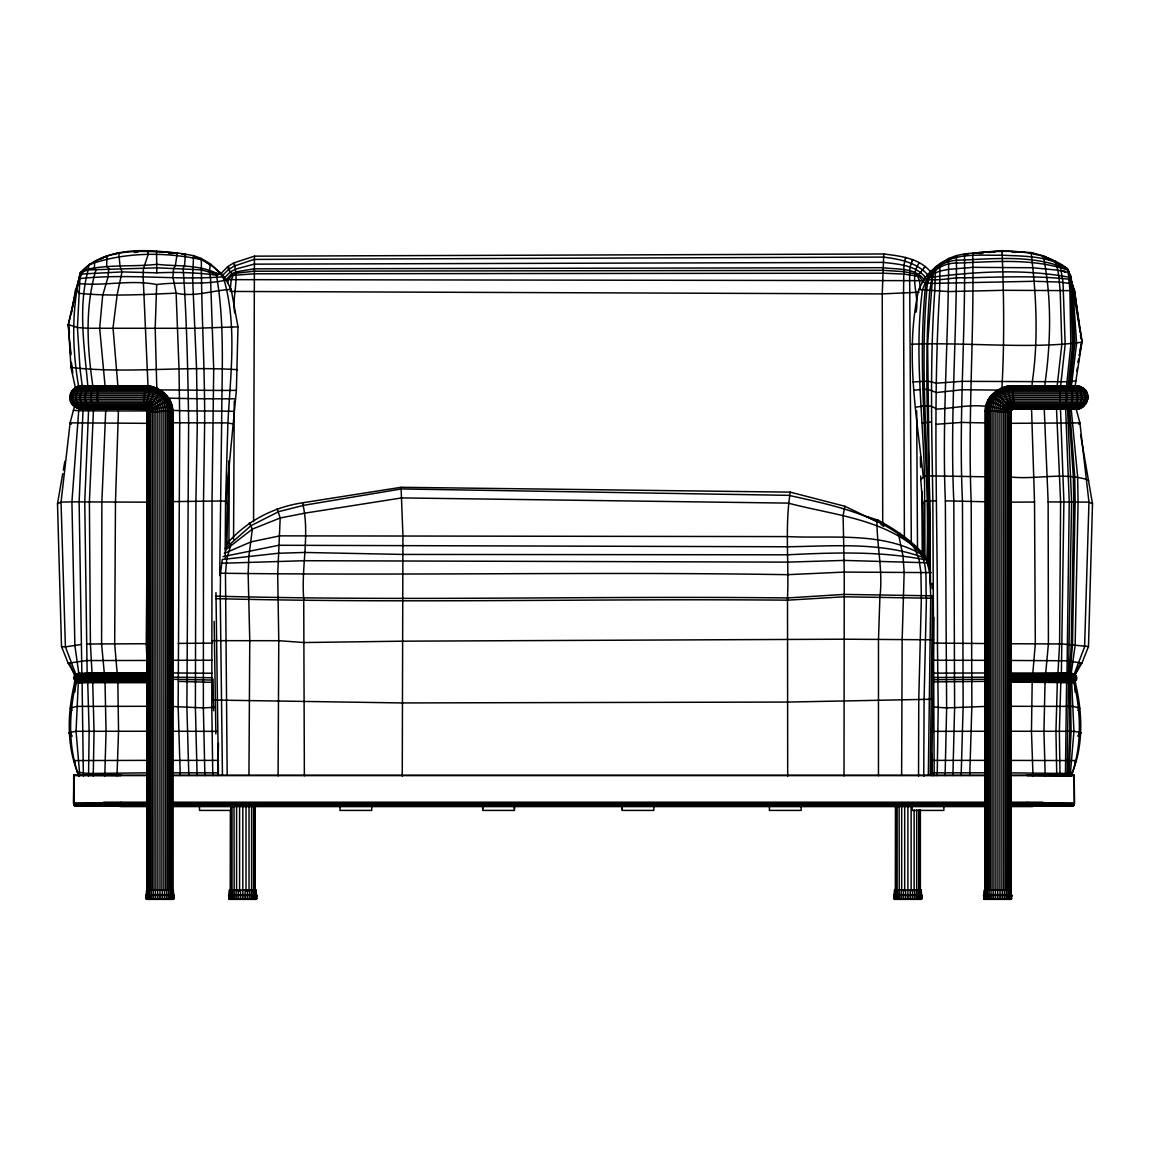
<?xml version="1.0" encoding="UTF-8"?>
<svg xmlns="http://www.w3.org/2000/svg" width="1150" height="1150" viewBox="0 0 1150 1150"><rect width="100%" height="100%" fill="white"/><g stroke="black" fill="none" stroke-linecap="round" stroke-linejoin="round"><path stroke-width="1.5" d="M120.937 803.692L120.937 806.121L104.952 806.15M147.013 890.028L147.013 681.605M147.013 674.418L147.013 412.088L172.773 410.751L172.773 890.028M150.779 890.028L150.549 410.104L148.364 406.971L143.908 405.662L73.499 405.662C65.018 398.734 72.349 384.79 82.599 385.739L145.173 385.739C158.844 385.71 172.486 396.549 172.773 410.751L172.572 894.7L173.334 898.596L172.572 899.357M225.673 550.706L225.716 502.363L236.382 390.339L237.978 326.844L231.179 289.383L224.236 276.719L210.436 263.896L209.357 271.558L210.522 278.041L213.713 369.107L212.031 500.94L211.801 707.71L212.779 775.617M253.561 521.582L254.438 256.162L883.775 253.978C900.45 256.048 919.943 258.189 931.098 272.507M482.698 808.982L482.698 805.805M514.424 809.025L514.424 806.581M622.078 808.982L622.078 805.805M787.693 776.092L787.506 597.942C789.087 562.925 784.76 526.643 790.237 492.143L844.833 506.244L876.818 521.582L878.097 520.174C895.131 529.417 911.504 540.385 924.341 555.062M844.014 775.948L844.258 572.082L843.108 515.602L844.833 506.244M961.156 775.503L963.125 706.934L962.464 501.213C958.583 418.729 965.554 336.317 964.491 253.877C998.703 250.858 1038.163 246.445 1067.157 268.496L1070.693 276.733L1072.346 290.605L1074.819 343.735L1070.133 385.034M986.441 890.028L986.441 410.823C986.686 397.296 999.695 386.975 1012.704 387.004L1081.043 387.004C1094.297 392.193 1086.261 412.232 1073.18 408.94M990.337 890.028L990.337 411.024C990.509 399.366 1001.722 390.482 1012.934 390.554L1085.614 390.554M147.718 775.56L147.775 755.219M918.548 776.106L918.764 699.243L921.351 598.014L920.906 572.456L918.908 558.483L913.79 546.379C878.298 518.075 830.645 514.409 788.253 503.111L401.652 497.921L305.296 513.087L280.197 517.989L252.353 529.101L226.061 549.542L225.228 548.406L250.916 525.737L278.688 511.635L303.873 505.296L401.264 488.951L788.871 495.348C834.296 505.626 884.321 515.099 917.729 550.476M180.263 775.517L178.149 706.503L179.745 422.539L179.026 368.92L176.123 293.149L172.903 277.006L173.65 268.424L175.346 265.679L177.272 252.899C144.756 251.275 104.521 246.186 80.256 272.694C71.631 309.911 72.033 348.896 78.66 386.429M228.922 543.792L229.296 461.466M304.362 775.819L303.729 598.704C301.027 566.95 310.213 533.816 302.522 502.809C272.952 507.179 245.381 521.769 226.104 544.769M923.752 776.351L924.097 699.229L926.426 598.115C924.816 581.167 930.048 557.491 913.373 546.192M1010.792 674.418L1010.922 408.652L1014.027 407.804L1081.043 407.804M225.242 558.052L225.587 501.213L227.901 422.912C230.374 375.374 237.188 326.341 224.149 279.967C218.399 267.835 205.491 260.993 193.444 256.464M233.565 539.307L234.255 401.062M234.701 313.073C231.912 296.312 239.674 279.076 233.694 262.933L254.438 256.162M248.946 775.244L249.766 640.622L248.17 574.094L248.774 557.218L252.353 529.101L249.349 522.819M1076.342 409.63L1079.893 422.855L1088.964 502.133L1084.594 646.889L1074.028 674.59L1066.999 673.095L1069.241 501.846L1065.633 408.365M218.443 774.985L215.97 592.595M219.708 575.589L221.648 422.898C221.778 373.132 225.041 321.856 216.042 273.039C197.685 264.371 176.683 266.512 157.032 264.327C133.4 266.929 109.423 264.299 86.078 269.517L82.297 272.334L79.925 278.573L77.438 327.534L80.083 369.394L82.124 385.006M928.323 774.928L930.724 595.786L929.66 572.571L926.584 560.05C880.857 550.908 833.793 552.503 787.491 554.803L402.601 554.429L304.577 552.46L278.156 553.265L222.281 559.475L220.541 573.217L220.254 596.332L222.439 774.985M931.428 753.552L932.276 775.589M70.351 664.829L74.491 675.107L87.127 673.009L147.603 673.009L146.237 643.727L147.789 469.919M278.099 775.919L278.774 640.708L277.696 574.684L280.197 517.989L277.179 508.774M96.988 260.504C121.44 247.451 150.765 250.111 177.388 253.158L177.301 253.877L177.272 252.899L193.574 255.616L201.351 258.477C201.336 313.375 204.944 368.374 204.643 423.344L203.507 500.969L203.363 707.911L204.887 775.574M930.206 774.999L932.492 595.829L844.172 594.392L787.506 597.942C596.965 595.772 406.353 601.206 215.884 596.16M931.773 775.042L933.843 617.32M226.895 544.784L228.864 460.877M934.188 775.632L932.837 500.768C931.816 430.891 929.761 360.899 934.763 291.108L935.539 267.677C953.896 251.778 979.886 255.774 1002.124 255.185C1023.989 256.349 1048.283 255.458 1067.157 268.496L1070.779 276.129L1072.964 290.447L1076.616 343.289L1071.34 386.573M1001.894 388.484C1004.467 342.786 1003.979 297.016 1002.038 251.318L1001.851 252.439L1001.822 250.643L972.613 253.158L972.699 253.877L972.727 252.899C974.28 335.743 967.696 418.586 971.189 501.443L971.851 706.503L969.738 775.517M1068.379 683.215L1067.071 776.02M116.998 775.761L118.536 731.271L117.861 683.114M148.149 251.663L148.178 250.643L147.933 255.156L143.448 268.582L143.132 276.431L148.034 386.688M1068.537 673.21L1071.613 501.846L1067.545 408.293M1045.206 775.934L1043.956 731.285L1045.034 681.332M1079.649 664.829L1074.862 674.992L1081.862 663.205L1088.489 646.544L1092.5 503.772L1080.583 434.628M1032.197 681.332L1031.464 731.271L1033.002 775.761M78.919 775.776C66.269 746.451 67.404 713.733 74.52 683.143L74.779 679.075M185.466 255.185L185.509 253.877L184.489 265.851L183.166 268.353C186.774 319.456 187.867 371.048 188.643 422.424L186.875 706.934L188.844 775.503M937.221 775.617L938.199 707.71L937.451 643.094C937.983 525.852 932.506 408.451 939.636 291.338L939.967 263.58L948.649 258.477L956.426 255.616L964.491 253.877L964.534 255.185M197.11 775.531L195.385 707.552L195.931 501.041L197.326 422.956L196.564 368.848L192.582 277.711L193.574 255.616M156.558 250.959L156.788 272.838L122.015 271.918L79.781 274.103L81.291 272.579L80.256 272.694L87.917 269.934L157.334 267.835L201.207 269.833L216.775 274.232L219.075 272.191L220.556 272.55L219.046 273.427M148.336 410.909L118.421 410.967L115.474 502.047L114.684 643.784L117.156 673.038M1066.582 683.143L1065.403 776.178M118.421 410.967L82.987 410.78L79.134 501.846L81.866 673.167M217.724 775.589L218.486 743.317M1057.353 681.332L1055.959 731.299L1056.764 776.149M1060.846 681.332L1059.366 731.314L1060.027 776.207M88.55 410.881L84.755 501.831L87.127 673.009M105.699 410.924L101.861 501.903L101.588 643.827L104.291 673.009M1009.571 673.009L1061.392 673.009L1063.894 501.831L1059.624 385.882M93.423 410.895L89.398 501.831L90.404 643.899L92.029 673.009M75.857 806.15L74.189 805.374L73.657 803.692L73.859 775.244L147.861 775.316M118.824 253.173L120.017 266.067L122.015 271.918L117.185 294.515L113.031 327.894L117.817 385.049M74.836 692.084L76.302 680.469L75.958 682.511C68.914 713.359 67.836 746.249 78.89 776.279M83.016 385.739C66.901 384.56 66.901 410.262 83.016 409.084L143.692 409.084L145.173 385.739M930.508 584.401L927.633 343.922L932.751 274.131L939.837 271.055L948.764 269.33L973.13 267.332L1032.743 267.749L1057.483 270.149L1068.221 272.392L1071.096 290.734L1072.648 344.166L1068.235 385.192M226.564 279.953C203.823 285.416 179.846 281.376 156.688 284.553L155.192 328.138L156.86 390.008M1057.971 673.009L1059.596 643.899L1060.602 501.831L1056.491 408.423M1032.068 385.25L1032.297 381.929C1038.536 339.221 1036.294 295.852 1031.176 253.173M1069.514 673.354L1071.268 644.848L1073.741 501.846L1073.338 476.661L1068.652 408.25M73.499 405.662L76.763 407.804L143.764 407.804L146.869 408.652L146.855 410.881L172.112 405.533M876.818 521.582L876.875 520.921C877.004 546.164 883.071 571.636 879.894 597.238L878.485 639.544L878.456 775.704M1009.341 899.357L1009.571 410.593L1012.733 409.084L1074.79 409.084C1090.904 410.262 1090.904 384.56 1074.79 385.739M1032.844 673.038L1035.316 643.784L1034.526 502.047L1031.536 408.494M999.925 890.028L999.925 411.527C999.896 404.455 1006.696 399.079 1013.481 399.237L1087.914 399.237L1088.072 397.411L1087.914 395.586L1013.251 395.586C1004.611 395.456 995.943 402.313 995.9 411.312L995.9 890.028M1068.192 775.905L1069.874 731.342L1069.572 683.258M1044.904 385.25L1045.221 381.929C1050.971 340.299 1051.689 297.232 1043.223 255.904L1042.82 256.996L1042.978 255.746L1030.961 252.569L1001.822 250.643L1001.851 251.663M1045.709 673.009L1048.412 643.827L1048.139 501.903L1044.229 408.451M230.244 289.8L231.222 280.025L233.335 275.382L253.805 273.801L883.056 273.197L903.727 274.088L917.484 276.101L925.376 266.498L924.197 267.418M926.814 275.439L932.434 277.179L932.751 274.131L931.586 271.371L930.839 271.069L924.341 278.631L918.749 289.57C904.719 352.058 916.708 415.021 923.349 477.466L920.776 479.55L922.602 503.786L923.206 553.696M1070.032 673.454L1072.461 645.049L1075.135 501.846L1074.718 476.646L1069.586 408.207M1068.882 775.848L1071.096 731.328L1070.319 683.273M78.976 407.186L71.918 501.846L74.879 645.509L78.818 673.67M1057.238 385.25L1061.824 344.526L1060.171 290.375C1058.949 280.514 1059.107 269.761 1054.651 260.734L1054.191 261.625L1056.534 262.473M1069.385 385.092L1073.928 343.936L1071.872 290.677L1070.391 277.092L1067.976 269.373C1033.491 253.978 993.14 259.009 956.297 260.288C939.967 261.539 926.541 273.542 925.117 290.001C916.694 380.377 930.666 470.839 926.785 561.387M1060.688 385.264L1065.173 344.497L1063.017 282.339L1060.185 265.363L1058.086 262.746L1057.669 263.738M1066.625 385.279L1070.866 344.382L1069.917 290.634L1068.249 270.264C1032.815 257.801 993.384 261.812 956.398 263.091C940.254 263.034 926.9 273.815 926.785 290.303C918.749 381.743 931.27 473.297 928.122 564.88M985.033 890.028L985.033 410.751C985.262 396.491 998.991 385.868 1012.633 385.882L1077.205 385.882L1081.043 387.004M1079.174 408.509L1014.07 408.509L1011.411 409.199L1010.333 410.751L1010.16 890.028M883.775 253.978L882.237 293.911L882.726 523.264M1071.11 776.279C1082.164 746.249 1081.086 713.359 1074.043 682.511L1071.656 681.619L1073.942 731.314L1070.204 775.603M70.768 355.12L68.252 324.717L78.43 280.384L79.623 283.619C105.167 286.134 131.258 279.421 156.688 284.553M148.465 682.554L78.847 682.554C72.68 682.942 72.68 673.138 78.847 673.526L148.465 673.526M1076.529 679.204C1077.78 672.477 1068.293 672.865 1064.21 673.526L1009.542 674.001L1064.512 673.684L1065.374 678.04L1064.21 682.554L1009.542 682.079L1073.094 682.396L1076.041 680.297L1076.529 679.204L1009.556 678.931M1075.25 385.106L1082.021 341.349L1071.211 280.284M1076.889 371.105L1077.421 367.713M1078.226 362.609L1078.743 359.217M1079.275 355.824L1081.129 343.922M227.743 283.173L228.261 279.896L232.458 274.706L236.224 273.226L253.877 271.213L883.143 270.322L903.771 271.644L914.681 273.786L918.39 275.396L922.458 280.658L226.162 279.637L231.624 273.873L235.923 271.903L253.934 268.841L883.186 267.691C896.957 269.747 915.472 267.03 924.557 280.341M1071.182 673.67L1075.121 645.509L1078.082 501.846L1077.622 476.661L1071.124 408.221M985.148 899.357L984.386 895.462L985.148 894.7L985.852 405.576L1010.951 410.881L1011.411 409.199L1014.099 408.94L1077.205 408.94M75.138 674.992L68.138 663.205L61.511 646.544L57.5 503.772L62.718 473.685M63.322 470.149L64.86 461.294M71.271 314.051L75.426 290.274L78.574 281.736M1071.081 775.776C1083.731 746.451 1082.596 713.733 1075.48 683.143L1075.279 681.102L1069.917 682.396M162.308 899.357L162.308 890.028M245.123 899.357L245.123 890.028M910.225 899.357L910.225 890.028M1000.054 899.357L1000.054 890.028M1078.139 362.121L1078.772 358.671M1079.419 355.221L1081.963 341.406L1074.388 290.648L1071.283 281.304M177.388 253.158L170.416 252.885M924.327 556.082L924.542 501.127C925.736 430.56 912.999 360.094 922.487 289.627L928.237 275.598L935.223 267.131L939.967 263.58M932.751 274.131L929.732 290.72C922.214 384.344 932.075 478.199 929.646 571.967M78.775 280.327L68.396 324.602L70.969 367.454L75.426 387.838M119.039 252.569L113.706 254.61M73.859 775.244L73.629 803.059L73.686 775.316L120.937 775.244M1071.268 775.546L1027.108 775.316M150.923 386.342L145.029 409.228L143.692 409.084M74.635 405.806L70.107 422.855L61.036 502.133L65.406 646.889L75.972 674.59M898.423 533.701L903.038 556.269L904.159 572.269L902.161 639.688L901.629 775.459M905.337 258.836L905.74 257.384L903.871 265.161L903.555 293.164L904.374 537.237M931.845 277.265L932.607 274.562M201.135 259.526C164.723 251.821 123.956 251.979 88.766 264.802L88.406 269.158C77.869 306.561 84.338 346.969 87.745 385.063M1072.188 806.15L1073.87 805.374L1074.402 803.692L1074.201 775.244L1010.965 775.316M1071.182 775.546L1027.108 775.546M164.565 899.357L164.565 890.028M247.379 899.357L247.379 890.028M912.482 899.357L912.482 890.028M1002.311 899.357L1002.311 890.028M912.137 260.921L912.712 259.684L910.038 267.044L909.65 274.692L911.318 544.252M1077.953 736.072L1079.836 732.334L1073.942 731.314L1010.764 731.256M166.678 899.357L166.678 890.028M249.507 899.357L249.507 890.028M914.595 899.357L914.595 890.028M1004.424 899.357L1004.424 890.028M156.917 388.283L145.532 409.386L80.586 408.94L76.763 407.804M1010.807 674.202L1064.512 673.684M919.339 262.703C908.701 277.136 919.842 295.967 916.061 312.124M1071.441 279.536C1037.329 275.267 999.954 277.136 964.85 277.84C951.366 277.021 937.466 282.052 924.341 278.631M1071.412 281.161L1074.388 290.648L1003.548 290.303L948.707 291.568L918.749 289.57M216.042 273.039L215.625 273.671L216.444 273.499M169.107 898.596L168.59 899.357L168.59 890.028M251.419 899.357L251.419 890.028M916.507 899.357L916.507 890.028M1006.351 899.357L1006.351 890.028M991.329 395.399L987.979 400.157L1011.123 410.421L1010.634 676.214M1011.296 409.918L1009.571 410.593L1012.733 409.084L1000.874 388.283L1006.883 386.342L1012.776 409.228L1010.792 410.852L1010.922 408.652M1081.388 342.226C1031.205 349.241 966.934 342.125 911.777 344.209M995.699 391.446L1011.813 409.659L1012.633 408.667M170.243 899.357L170.243 890.028M253.057 899.357L253.057 890.028M918.16 899.357L918.16 890.028M1007.989 899.357L1007.989 890.028M98.181 408.94L97.319 397.411L98.181 385.882M1078.326 736.173L1081.302 732.723M78.617 408.509L143.721 408.509L145.993 409.659L162.208 391.331M1074.201 775.244L1074.416 803.059L1010.965 803.059M171.58 899.357L171.58 890.028M254.409 899.357L254.409 890.028M919.497 899.357L919.497 890.028M1077.924 710.355L1079.793 708.299M933.728 269.589L940.298 264.27M898.452 535.066L900.105 533.269M1078.7 424.12L1079.893 422.855L1070.981 422.984M932.736 270.48L940.369 264.514M220.829 273.743L227.671 266.685L233.694 262.933L234.787 264.155M1074.632 762.622L1076.357 760.854M255.386 899.357L256.148 898.596L255.386 890.028M920.489 899.357L921.251 898.596L920.489 890.028M1010.318 899.357L1011.08 898.596L1010.318 890.028M923.349 477.466L924.6 476.229L929.904 475.87L986.657 476.819M82.513 271.371L89.786 264.098L90.333 264.759M173.176 899.357L173.966 898.596L173.176 890.028M255.99 899.357L256.781 898.596L255.99 890.028M921.092 899.357L921.883 898.596L921.092 890.028M1010.922 899.357L1011.712 895.462L1010.922 894.7L1010.792 681.605M224.408 277.783L230.431 271.932L235.419 269.158L254.092 264.155L883.214 262.373C897.762 264.141 915.055 264.888 925.247 277.15M145.791 895.462L146.596 894.7L173.377 894.7L174.182 895.462L173.377 899.357L146.596 899.357L145.791 895.462L174.182 895.462M228.606 895.462L229.411 894.7L256.191 894.7L256.996 895.462L256.191 899.357L229.411 899.357L228.606 895.462L256.996 895.462M893.708 895.462L894.499 894.7L921.294 894.7L922.099 895.462L921.294 899.357L894.499 899.357L893.708 895.462L922.099 895.462M983.538 895.462L984.342 894.7L1011.123 894.7L1011.928 895.462L1011.123 899.357L984.342 899.357L983.538 895.462L1011.928 895.462M222.367 275.497L228.591 269.56L234.269 266.067L253.992 259.426L883.344 257.097C899.631 259.095 917.556 262.488 928.654 275.827M1010.922 409.644L1009.858 409.86L1010.333 410.751M922.602 503.786L924.284 502.363M1065.288 674.13L1066.381 673.526C1069.428 674.935 1069.428 681.145 1066.381 682.554L1065.806 682.396M72.809 373.06L71.372 362.279M166.592 395.312L146.381 410.004L147.171 412.088L147.171 674.418M91.626 263.695L95.565 261.179L94.544 262.2L94.458 268.252L96.039 269.776C84.812 306.892 87.213 346.754 92.676 385.049M913.474 547.616L915.731 546.207M1066.726 674.13C1072.217 671.111 1073.252 683.546 1067.473 682.396M944.581 261.956L948.879 259.656M224.322 553.366L251.045 541.851L279.853 535.857L787.75 536.59C833.549 538.847 884.206 530.926 925.161 556.557L918.476 550.419M86.782 682.396C84.511 681.907 84.64 672.937 87.069 674.13M1067.933 674.13C1074.488 670.551 1075.954 684.006 1068.867 682.396M100.424 259.411L107.022 255.746L106.648 266.225L108.847 268.683L107.942 277.308L102.666 295.435L99.662 328.095L104.981 385.049M57.5 503.772L61.036 502.133L71.918 501.846L147.43 502.176M146.855 410.881L169.956 400.099M1068.839 674.13C1073.122 671.399 1077.953 677.824 1074.244 681.231L1075.164 692.084M1071.901 806.121L1073.122 805.747M948.923 259.397L956.556 256.464M1069.428 674.13L1071.843 673.526M222.985 556.643L278.746 545.273L787.592 546.768C833.721 546.135 882.323 541.506 926.311 558.584M209.659 264.802L210.436 263.896L201.351 258.477M1072.576 772.239L1065.59 773.461L1010.792 772.886M94.976 408.94C89.93 404.656 89.93 390.152 94.976 385.882M1062.816 385.882C1067.876 390.152 1067.876 404.656 1062.816 408.94M932.434 277.179C977.529 271.414 1024.938 268.827 1069.644 277.337L1070.779 276.129L1069.874 275.598M147.631 890.028L147.631 412.059L145.806 408.868L145.058 409.084L147.947 409.86L148.407 412.016L148.379 899.357M921.581 554.616L922.602 554.329L924.413 556.226M71.587 707.811L76.719 706.387L147.919 706.301M84.884 682.396L84.324 682.554C81.276 681.145 81.276 674.935 84.324 673.526L85.416 674.13M1070.592 283.877L1072.073 283.59L1071.829 282.699L1070.276 283.533L1059.438 282.066L1034.123 281.276L931.629 283.403L922.156 282.081M1012.273 409.386L1011.411 410.004L991.199 395.312M1076.299 380.679L1070.607 381.685M83.217 682.396C77.453 683.546 78.473 671.111 83.979 674.13M92.158 408.94C82.929 407.603 82.929 387.219 92.158 385.882M1065.648 385.882C1074.862 387.219 1074.862 407.603 1065.648 408.94M81.276 644.474L65.406 646.889L61.511 646.544M302.522 502.809L401.062 487.298L790.237 492.143M915.414 407.172C922.286 406.467 930.422 403.722 936.201 409.098C952.861 408.494 969.306 404.11 986.197 406.41M81.837 682.396C74.736 684.006 76.216 670.551 82.771 674.13M1009.326 678.701L1076.688 678.04M1075.48 683.143L1074.043 682.511M80.773 682.396C72.68 684.308 74.52 670.177 81.851 674.13M215.266 707.264L203.363 707.911L171.451 706.445M912.942 381.987L927.762 381.081L936.244 383.18L962.004 381.34L1069.816 381.757M78.847 682.554L80.112 682.396M1063.908 682.396L1073.094 682.396M913.617 390.339L920 389.562M89.671 408.94C77.108 409.702 77.108 385.121 89.671 385.882M1068.134 385.882C1080.698 385.121 1080.698 409.702 1068.134 408.94M922.185 422.869L931.371 422.093M1010.807 674.633L1064.799 674.13M1006.883 386.342L1077.205 385.882M1080.253 663.363L1081.862 663.205L1068.939 660.991M87.587 408.94C72.364 411.154 72.364 383.669 87.587 385.882M1070.219 385.882C1085.428 383.669 1085.428 411.154 1070.219 408.94M1088.489 646.544L1062.356 643.957L1010.778 643.741M85.991 408.94C68.784 412.103 68.784 382.72 85.991 385.882M919.123 292.186L882.237 293.911L230.086 291.439M83.016 409.084L84.985 408.94M84.626 408.94L80.586 408.94M145.173 408.667L147.473 410.751L147.487 409.213C142.945 407.56 147.833 412.404 147.487 409.213L146.869 408.652M981.252 252.885L972.613 253.158M988.109 252.468L994.98 252.066M134.363 252.439L137.813 252.238M237.978 326.844L195.169 328.296L87.587 328.268L77.438 327.534L68.396 324.602L69.575 332.925M979.57 253.532L982.991 253.374M156.788 272.838C176.87 271.918 197.239 272.564 217.149 275.238L220.239 273.556L221.778 273.858M922.846 389.433L927.978 389.347L936.373 392.567L962.018 389.735L1000.141 390.109M171.077 422.783L227.901 422.912L232.688 423.904M171.954 501.63L220.211 500.983L225.587 501.213L227.398 503.786M86.466 644.014L146.237 643.727M74.175 760.567L147.761 760.366M172.543 410.363C193.071 411.312 213.67 410.766 234.111 411.369M1069.974 422.984L1010.634 423.329M167.21 398.087C190.023 398.762 212.779 398.892 235.52 398.762M935.683 424.321L961.357 422.424L985.981 422.941M158.571 389.979C184.546 389.821 210.493 390.698 236.382 390.339M221.361 563.27L304.232 560.711L787.477 562.12L844.158 560.409L929.128 562.839M178.207 643.425L212.549 643.094M1011.109 477.063C1036.567 479.708 1064.426 471.773 1088.734 480.154M171.422 660.301L212.161 660.244M1009.527 674.072L1073.094 673.684M986.082 706.402L946.637 707.911L934.174 707.063M1048.139 501.903L1088.964 502.133L1092.5 503.772M1009.556 677.163L1076.529 676.876M147.732 772.829L88.406 773.49L77.424 772.239M1043.108 806.15L1027.108 806.15L1027.108 803.692M1009.671 502.147L1034.526 502.047M1009.599 676.027L1076.041 675.783M932.981 699.214L787.707 702.061L401.868 702.938L213.354 700.034L213.037 679.075M218.011 772.872L171.292 772.8M212.434 640.651L278.774 640.708L303.931 642.534L402.27 641.183L844.071 639.199L933.599 639.803M171.58 672.951L211.974 673.239M1009.599 674.949L1075.264 674.849M986.01 681.375L934.087 681.878M216.818 731.371L171.681 731.256M80.586 385.882L145.159 385.882C158.757 385.854 172.327 396.635 172.615 410.751M1078.686 386.314L1012.661 386.314C999.292 386.285 985.938 396.894 985.665 410.78L985.665 890.028M78.617 386.314L145.13 386.314L156.644 388.801L165.025 394.694M76.763 387.004L145.087 387.004C158.111 386.975 171.106 397.296 171.364 410.823L171.364 890.028M1082.768 387.967L1012.762 387.967C1000.241 387.924 987.721 397.857 987.491 410.881L987.491 890.028M1084.306 389.16L1012.848 389.16C1000.917 389.103 989.014 398.547 988.799 410.938L988.799 890.028M72.177 390.554L144.871 390.554C156.084 390.482 167.282 399.366 167.454 411.024L167.454 890.028M71.127 392.107L144.771 392.107C155.178 392.021 165.6 400.286 165.729 411.111L165.729 890.028M1086.678 392.107L1013.035 392.107C1002.613 392.021 992.206 400.286 992.062 411.111L992.062 890.028M70.351 393.803L144.656 393.803C154.215 393.702 163.774 401.278 163.875 411.211L163.875 890.028M1087.44 393.803L1013.136 393.803C1003.591 393.702 994.031 401.278 993.931 411.211L993.931 890.028M69.877 395.586L144.541 395.586C153.194 395.456 161.848 402.313 161.906 411.312L161.906 890.028M69.719 397.411L144.426 397.411C152.145 397.268 159.879 403.377 159.893 411.412L159.979 899.357M1088.072 397.411L1013.366 397.411C1005.646 397.268 997.927 403.377 997.913 411.412L997.913 890.028M70.538 399.237L144.311 399.237C151.096 399.079 157.909 404.455 157.866 411.527L157.866 890.028M70.351 401.019L144.196 401.019C150.075 400.847 155.983 405.49 155.911 411.628L155.911 890.028M1087.44 401.019L1013.596 401.019C1007.716 400.847 1001.822 405.49 1001.894 411.628L1001.894 890.028M71.127 402.716L144.095 402.716C149.112 402.514 154.157 406.482 154.042 411.729L154.042 890.028M1086.678 402.716L1013.711 402.716C1008.694 402.514 1003.648 406.482 1003.763 411.729L1003.763 890.028M72.177 404.268L143.994 404.268C148.221 404.067 152.461 407.387 152.317 411.815L152.317 890.028M1085.614 404.268L1013.797 404.268C1009.585 404.067 1005.33 407.387 1005.488 411.815L1005.488 890.028M1084.306 405.662L1013.898 405.662L1009.441 406.971L1007.242 410.104L1007.012 890.028M75.038 406.856L143.836 406.856L147.531 407.905L149.27 410.363L149.471 890.028M1082.768 406.856L1013.969 406.856L1010.261 407.905L1008.536 410.363L1008.334 890.028M933.685 643.08L986.01 643.554M147.028 660.459L86.609 660.56L68.138 663.205L69.748 663.363M934.001 660.244L985.607 660.344M1009.858 660.459L1067.157 660.761M77.596 673.684L148.522 673.684M76.432 674.13L148.58 674.13M1063.635 674.13L1074.273 674.13M75.426 674.849L148.307 674.849M74.649 675.783L148.278 675.783M74.175 676.876L148.393 676.876M986.944 677.178L934.059 677.494M171.594 677.178L211.916 677.738M74.002 678.04L148.379 678.04M74.175 679.204L148.393 679.204M986.93 679.276L934.073 679.679M74.649 680.297L148.278 680.297M1076.041 680.297L1009.599 680.067M75.426 681.231L148.307 681.231M1075.264 681.231L1009.599 681.131M76.432 681.95L148.364 681.95M1074.273 681.95L1010.807 681.447M77.596 682.396L148.407 682.396M1010.706 706.301L1073.281 706.387L1078.413 707.811M147.861 731.256L76.058 731.314L70.164 732.334L72.047 736.072M986.844 731.256L931.601 731.371M218.615 760.38L172.658 760.38M986.269 760.366L930.781 760.366M171.192 775.316L985.837 775.316M73.629 775.546L147.861 775.546M171.192 775.546L986.125 775.546M1009.47 775.546L1074.416 775.546L1027.108 775.244M103.5 802.283L147.861 802.283M171.192 802.283L985.837 802.283M1010.965 802.283L1042.806 802.283M103.644 802.657L147.861 802.657M171.192 802.657L985.837 802.657M1010.965 802.657L1044.401 802.657M104.88 802.901L147.861 802.901M171.192 802.901L985.837 802.901M1010.965 802.901L1043.165 802.901M73.629 803.059L147.861 803.016M171.192 803.059L985.837 803.059M147.861 803.361L104.952 803.059M171.192 803.361L985.837 803.361M1010.965 803.361L1043.108 803.059L1027.108 803.361M147.861 803.692L73.657 803.692L120.937 803.059L120.937 802.283M171.192 803.692L985.837 803.692M1010.965 803.692L1074.402 803.692L1027.108 803.059L1027.108 802.283M147.861 804.296L73.787 804.296M171.192 804.296L985.837 804.296M1010.965 804.296L1074.258 804.296M73.916 804.885L147.861 804.885M171.192 804.885L985.837 804.885M1010.965 804.885L1074.129 804.885M74.189 805.374L147.861 805.374M171.192 805.374L985.837 805.374M1010.965 805.374L1073.87 805.374M74.549 805.747L147.861 805.747M171.192 805.747L985.837 805.747M1010.965 805.747L1073.496 805.747M74.966 805.992L148.292 805.848M1010.548 805.848L1073.079 805.992M74.031 804.885L75.526 805.992L147.861 806.121M1010.965 806.121L1072.648 806.121M119.974 806.581L146.927 806.581M172.083 806.581L985.866 806.581M1011.008 806.581L1032.571 806.581M145.791 898.596L174.182 898.596M228.606 898.596L256.996 898.596M893.708 898.596L922.099 898.596M983.538 898.596L1011.928 898.596M231.179 289.383C212.851 290.246 194.508 297.361 176.123 293.149C143.822 294.544 111.191 296.484 78.962 293.322L77.093 290.174L75.426 290.274M148.292 423.344L70.107 422.855L71.3 424.12M936.474 500.782L924.542 501.127L924.83 557.994M985.306 672.966L934.059 673.152M171.58 679.276L211.873 680.024M986.901 772.814L931.471 772.843L931.773 775.56M120.937 775.546L76.561 775.244L120.937 775.316M103.284 803.045L120.937 803.361M1011.152 760.409L1075.825 760.567M82.987 410.78L73.341 410.378M178.336 681.404L211.83 682.324M1061.392 673.009L1066.999 673.095M949.023 260.116L948.649 258.477C948.462 339.192 941.965 420.023 945.357 500.854L986.887 501.802M932.521 598.259L844.158 596.793L787.52 600.171C596.951 598.417 406.338 603.506 215.869 598.618M931.241 572.614L844.258 572.082L787.491 574.684C598.532 571.593 409.443 575.704 220.541 573.217M74.721 681.102L75.886 681.145M985.033 410.751L1010.792 412.088M1012.187 252.238L1015.637 252.439M168.633 253.316L172.097 253.532M224.236 276.719C176.583 280.528 127.938 273.369 79.925 278.573L79.005 277.107L79.594 278.286M160.022 252.123L163.487 252.382M1072.806 408.94L1074.79 409.084M1073.626 385.739C1089.841 385.164 1087.727 412.045 1071.8 408.94M1070.592 682.396L1071.843 682.554M78.847 673.526L81.276 674.13M74.52 683.143L78.344 681.619L76.058 731.314L79.796 775.603M1009.326 677.379L1013.854 678.04M237.576 369.696C182.304 365.988 125.939 373.793 70.969 367.454L71.817 367.641M86.078 269.517L87.917 269.934M1036.308 254.624L1030.961 252.569M866.583 516.436L878.097 520.174M926.584 560.05L927.762 560.496M1044.444 257.658L1049.318 259.641M148.235 410.593L145.993 409.659M1062.902 270.969L1065.159 272.004L1064.699 271.113M1052.638 260.317L1042.978 255.746L1049.562 259.397M205.749 262.171L208.711 263.81M145.806 408.868L146.869 409.644M880.972 524.457L883.746 526.384M229.094 267.691L227.671 266.685L228.591 269.56L233.335 275.382M161.805 391.776L169.381 400.344L172.141 410.78L172.141 890.028M984.544 899.357L983.753 898.596L984.544 890.028M894.714 899.357L893.924 898.596L894.714 890.028M229.612 899.357L228.821 898.596L229.612 890.028M146.798 899.357L146.007 898.596L146.798 890.028M228.404 542.11L230.848 545.028L226.809 558.67L225.472 573.491L227.168 774.942M1010.318 894.7L1011.08 895.462M895.318 899.357L894.556 895.462L895.318 894.7L895.462 806.337M230.216 899.357L229.454 895.462L230.216 894.7L230.359 810.577M147.401 899.357L146.639 898.596L147.401 890.028M73.643 760.854L75.368 762.622M70.208 708.299L72.076 710.355M986.139 899.357L986.139 890.028M896.296 899.357L896.296 890.028M231.208 899.357L231.208 890.028M68.698 732.723L71.674 736.173M935.583 267.562L930.839 271.069L931.773 271.472M987.476 899.357L987.476 890.028M897.633 899.357L897.633 890.028M232.544 899.357L232.544 890.028M149.73 899.357L149.73 890.028M989.129 899.357L989.129 890.028M899.286 899.357L899.113 806.337M234.197 899.357L234.011 805.187M151.369 899.357L151.369 890.028M991.041 899.357L991.041 890.028M901.197 899.357L901.197 890.028M236.109 899.357L236.109 890.028M153.281 899.357L153.281 890.028M917.484 276.101L919.526 280.844L920.388 288.866M993.154 899.357L993.154 890.028M903.325 899.357L903.325 890.028M238.222 899.357L238.222 890.028M155.408 899.357L155.408 890.028M146.668 410.421L146.381 409.199M1070.219 276.762L1070.909 279.076M995.411 899.357L995.411 890.028M905.568 899.357L905.568 890.028M240.479 899.357L240.479 890.028M157.665 899.357L157.665 890.028M1074.589 290.346L1078.901 323.207M1079.347 326.658L1080.037 331.847M1080.483 335.311L1080.943 338.761M401.062 487.298L402.931 535.842L402.256 776.049M74.491 675.107L74.678 677.753M83.375 776.063L82.11 683.186M1012.633 385.739L1014.113 409.084M945.113 775.574L946.637 707.911L945.357 500.854M931.816 583.337L932.104 588.685M70.15 343.404L70.739 353.898M71.214 362.638L71.501 367.885M93.236 776.149L94.041 731.299L92.733 683.114M88.55 776.221L89.139 731.314L87.745 683.114M105.052 683.114L106.044 731.285L104.794 775.934M952.89 775.531L954.615 707.552L953.81 500.997C949.9 419.175 956.872 337.396 956.426 255.616M213.354 700.034L213.656 710.729M215.869 733.944L214.144 621.359M920.402 456.723L920.575 467.259M920.719 476.043L920.776 479.55M921.854 491.122L922.214 553.898M916.665 410.622L917.513 548.521M1011.123 894.7L1011.123 890.028L984.342 890.028L984.342 894.7M1010.634 679.808L1010.634 890.028M997.74 890.028L997.74 899.357M943.863 804.842L943.863 810.419L912.137 810.419L912.137 804.842M921.294 894.7L921.294 890.028L894.499 890.028L894.499 894.7M920.359 809.931L920.359 890.79M919.928 809.931L919.928 890.79M918.692 809.931L918.692 890.79M916.708 809.931L916.708 890.79M914.135 809.931L914.135 890.79M911.131 806.337L911.131 890.79M907.911 806.337L907.896 899.357M904.691 806.337L904.691 890.79M901.686 806.337L901.686 890.79M897.129 806.337L897.129 890.79M895.893 806.337L895.893 890.79M801.162 804.842L801.162 810.419L769.422 810.419L769.422 804.842M653.818 804.842L653.818 810.419L622.078 810.419L622.078 804.842M514.424 804.842L514.424 810.419L482.698 810.419L482.698 804.842M371.723 804.842L371.723 810.419L339.983 810.419L339.983 804.842M256.191 894.7L256.191 890.028L229.411 890.028L229.411 894.7M255.257 805.187L255.257 891.336M254.826 805.187L254.826 891.336M253.589 805.187L253.589 891.336M251.606 805.187L251.606 891.336M249.033 805.187L249.033 891.336M246.028 805.187L246.028 891.336M242.808 805.187L242.808 899.357M239.588 805.187L239.588 891.336M236.584 805.187L236.584 891.336M232.027 805.187L232.027 891.336M231.222 804.842L231.222 810.419L199.496 810.419L199.496 804.842M230.791 805.187L230.791 891.336M173.377 894.7L173.377 890.028L146.596 890.028L146.596 894.7M170.315 890.028L170.315 410.881C170.071 397.857 157.564 387.924 145.029 387.967L75.038 387.967L73.499 389.16L144.958 389.16C156.874 389.103 168.791 398.547 168.993 410.938L168.993 890.028M147.171 681.605L147.171 890.028M964.505 254.596L967.725 254.107L964.505 254.596M985.837 805.992L171.192 805.992L985.837 806.15M185.495 254.596L182.232 254.107L185.495 254.596"/></g></svg>
